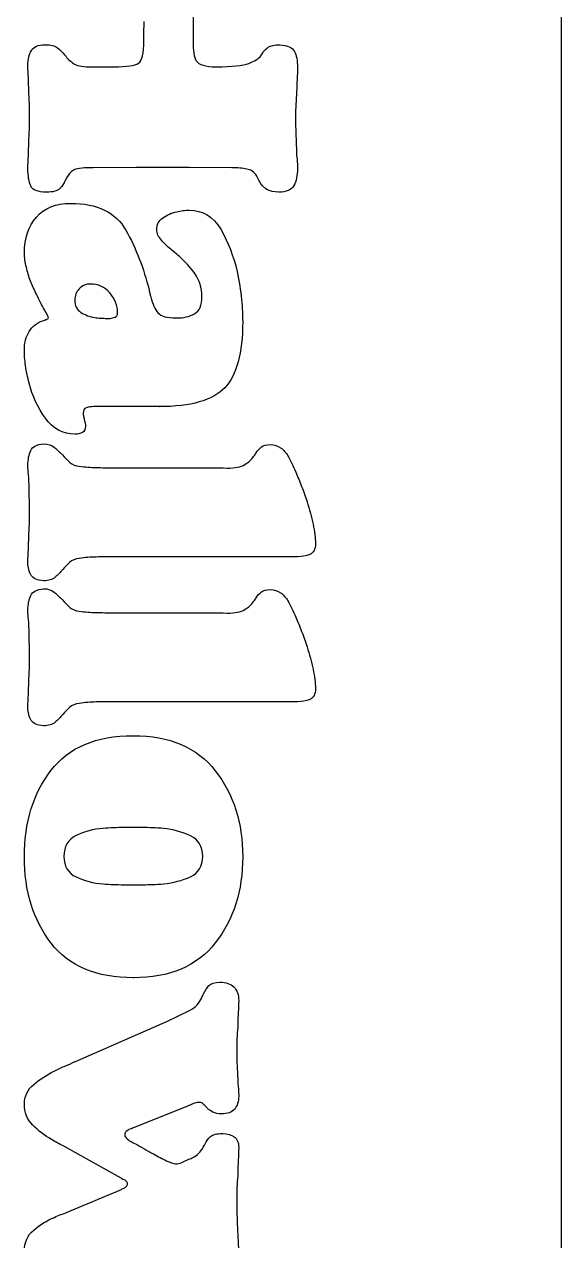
# Model space of a CAD drawing. Extents: x 0 to 771, y 958 to 1701.
# Drawn here: x 728.8 to 759.8, y 1578.4 to 1648.8 of the extents above; entities that cross this region are included whole.
import ezdxf

# ---------------------------------------------------------------- set-up
doc = ezdxf.new("R2010")
doc.units = 0
doc.layers.add('H0114_Printing', color=7, linetype='CONTINUOUS')

msp = doc.modelspace()

# ---------------------------------------------------------------- linework, layer by layer
at = {"layer": 'H0114_Printing', "color": 1}
msp.add_lwpolyline([(759.809681, 1539.047062), (759.809681, 1672.188058)], dxfattribs=at)
at = {"layer": 'H0114_Printing', "color": 4}
for points in [[(738.510682, 1649.616259), (738.510682, 1647.836259)], [(735.668682, 1647.836259), (735.668682, 1648.391259)], [(732.479682, 1646.334259), (733.958682, 1646.334259)], [(740.985681, 1640.487259), (740.868681, 1640.487259), (740.752681, 1640.487259), (738.279682, 1640.511259), (735.229682, 1640.511259), (732.733682, 1640.487259), (732.409682, 1640.487259)], [(731.138682, 1639.772259), (731.115682, 1639.748259)], [(733.496182, 1631.776359), (733.519182, 1631.776359)], [(733.519182, 1631.776359), (733.635182, 1631.776359), (733.704182, 1631.776359)], [(736.569182, 1626.669359), (733.103182, 1626.669359), (732.780182, 1626.669359)], [(736.546182, 1626.669359), (736.569182, 1626.669359)], [(733.921582, 1623.133659), (733.944582, 1623.133659)], [(733.944582, 1623.133659), (740.244581, 1623.133659), (740.474581, 1623.110659)], [(744.541581, 1617.98066), (733.948582, 1617.98066)], [(733.921582, 1614.74546), (733.944582, 1614.74546)], [(733.944582, 1614.74546), (740.244581, 1614.74546), (740.474581, 1614.72246)], [(744.541581, 1609.59246), (733.948582, 1609.59246)], [(735.599382, 1602.31286), (734.513382, 1602.31286)], [(734.490382, 1599.00886), (735.067382, 1599.00886), (735.622382, 1599.00886)], [(735.044382, 1593.62386), (735.067382, 1593.62386)], [(731.716582, 1588.77196), (737.031582, 1591.10596), (738.302582, 1591.72996)], [(731.693582, 1588.77196), (731.716582, 1588.77196)], [(738.048582, 1586.13696), (735.113582, 1584.95896)], [(734.351582, 1582.02396), (731.046582, 1583.87296)], [(731.231582, 1580.05996), (734.374582, 1581.37696)], [(734.489582, 1581.95496), (734.466582, 1581.95496), (734.443582, 1581.97796)]]:
    msp.add_lwpolyline(points, dxfattribs=at)
for points in [[(735.668682, 1648.391259), (735.668682, 1648.575259), (735.675682, 1648.761259), (735.691682, 1648.946259)], [(729.162682, 1647.270259), (729.293682, 1647.493259), (729.559682, 1647.605259), (729.960682, 1647.605259)], [(729.960682, 1647.605259), (730.284682, 1647.605259), (730.522682, 1647.548259), (730.676682, 1647.432259)], [(735.356682, 1646.542259), (735.564682, 1646.681259), (735.668682, 1647.113259), (735.668682, 1647.836259)], [(738.510682, 1647.836259), (738.495682, 1647.282259), (738.557682, 1646.892259), (738.697682, 1646.669259)], [(742.871681, 1647.478259), (742.996681, 1647.563259), (743.213681, 1647.605259), (743.525681, 1647.605259)], [(743.525681, 1647.605259), (743.972681, 1647.575259), (744.253681, 1647.447259), (744.368681, 1647.224259)], [(728.966682, 1646.427259), (728.966682, 1646.766259), (729.032682, 1647.047259), (729.162682, 1647.270259)], [(730.676682, 1647.432259), (730.830682, 1647.316259), (730.961682, 1647.181259), (731.069682, 1647.027259)], [(731.069682, 1647.027259), (731.084682, 1647.012259), (731.100682, 1646.997259), (731.115682, 1646.981259)], [(731.115682, 1646.981259), (731.254682, 1646.812259), (731.412682, 1646.662259), (731.589682, 1646.530259)], [(741.729681, 1646.530259), (742.071681, 1646.662259), (742.304681, 1646.804259), (742.429681, 1646.958259)], [(742.429681, 1646.958259), (742.460681, 1647.004259), (742.487681, 1647.047259), (742.510681, 1647.085259)], [(742.510681, 1647.085259), (742.534681, 1647.124259), (742.553681, 1647.158259), (742.568681, 1647.189259)], [(742.568681, 1647.189259), (742.646681, 1647.297259), (742.747681, 1647.394259), (742.871681, 1647.478259)], [(744.368681, 1647.224259), (744.484681, 1647.001259), (744.541681, 1646.696259), (744.541681, 1646.311259)], [(728.989682, 1645.687259), (728.974682, 1645.934259), (728.966682, 1646.181259), (728.966682, 1646.427259)], [(731.589682, 1646.530259), (731.766682, 1646.400259), (732.063682, 1646.334259), (732.479682, 1646.334259)], [(733.958682, 1646.334259), (734.682682, 1646.334259), (735.148682, 1646.403259), (735.356682, 1646.542259)], [(738.697682, 1646.669259), (738.836682, 1646.446259), (739.217682, 1646.334259), (739.840682, 1646.334259)], [(739.840682, 1646.334259), (740.757681, 1646.334259), (741.387681, 1646.400259), (741.729681, 1646.530259)], [(744.541681, 1646.311259), (744.541681, 1646.080259), (744.534681, 1645.845259), (744.518681, 1645.606259)], [(729.012682, 1644.948259), (729.012682, 1645.194259), (729.005682, 1645.441259), (728.989682, 1645.687259)], [(744.518681, 1645.606259), (744.503681, 1645.368259), (744.495681, 1645.125259), (744.495681, 1644.878259)], [(729.047682, 1644.208259), (729.039682, 1644.455259), (729.028682, 1644.701259), (729.012682, 1644.948259)], [(744.495681, 1644.878259), (744.480681, 1644.647259), (744.464681, 1644.412259), (744.449681, 1644.174259)], [(729.059682, 1643.469259), (729.059682, 1643.715259), (729.055682, 1643.962259), (729.047682, 1644.208259)], [(744.449681, 1644.174259), (744.434681, 1643.935259), (744.426681, 1643.700259), (744.426681, 1643.469259)], [(729.047682, 1642.706259), (729.055682, 1642.953259), (729.059682, 1643.207259), (729.059682, 1643.469259)], [(744.426681, 1643.469259), (744.426681, 1643.207259), (744.430681, 1642.953259), (744.438681, 1642.706259)], [(729.012682, 1641.944259), (729.028682, 1642.206259), (729.039682, 1642.460259), (729.047682, 1642.706259)], [(744.438681, 1642.706259), (744.445681, 1642.460259), (744.457681, 1642.206259), (744.472681, 1641.944259)], [(728.989682, 1641.193259), (729.005682, 1641.447259), (729.012682, 1641.697259), (729.012682, 1641.944259)], [(744.472681, 1641.944259), (744.472681, 1641.821259), (744.476681, 1641.697259), (744.484681, 1641.574259)], [(728.966682, 1640.442259), (728.966682, 1640.688259), (728.974682, 1640.938259), (728.989682, 1641.193259)], [(744.484681, 1641.574259), (744.491681, 1641.450259), (744.495681, 1641.328259), (744.495681, 1641.204259)], [(744.495681, 1641.204259), (744.510681, 1641.081259), (744.522681, 1640.954259), (744.530681, 1640.823259)], [(732.409682, 1640.487259), (731.947682, 1640.487259), (731.639682, 1640.415259), (731.485682, 1640.268259)], [(741.777681, 1640.372259), (741.575681, 1640.434259), (741.311681, 1640.473259), (740.985681, 1640.487259)], [(744.530681, 1640.823259), (744.537681, 1640.692259), (744.541681, 1640.565259), (744.541681, 1640.442259)], [(729.128682, 1639.436259), (729.020682, 1639.675259), (728.966682, 1640.010259), (728.966682, 1640.442259)], [(731.485682, 1640.268259), (731.331682, 1640.122259), (731.216682, 1639.956259), (731.138682, 1639.772259)], [(742.313681, 1639.772259), (742.158681, 1640.111259), (741.979681, 1640.311259), (741.777681, 1640.372259)], [(742.768681, 1639.240259), (742.589681, 1639.348259), (742.438681, 1639.525259), (742.313681, 1639.772259)], [(744.541681, 1640.442259), (744.541681, 1640.041259), (744.472681, 1639.713259), (744.334681, 1639.460259)], [(730.029682, 1639.078259), (729.536682, 1639.078259), (729.236682, 1639.198259), (729.128682, 1639.436259)], [(730.803682, 1639.286259), (730.672682, 1639.147259), (730.414682, 1639.078259), (730.029682, 1639.078259)], [(731.115682, 1639.748259), (731.038682, 1639.579259), (730.934682, 1639.425259), (730.803682, 1639.286259)], [(743.455681, 1639.078259), (743.176681, 1639.078259), (742.946681, 1639.132259), (742.768681, 1639.240259)], [(744.334681, 1639.460259), (744.195681, 1639.205259), (743.902681, 1639.078259), (743.455681, 1639.078259)], [(729.452182, 1637.634359), (729.914182, 1638.166359), (730.576182, 1638.432359), (731.439182, 1638.432359)], [(731.439182, 1638.432359), (732.980182, 1638.432359), (734.043182, 1637.911359), (734.628182, 1636.872359)], [(736.766182, 1637.599359), (737.004182, 1637.769359), (737.270182, 1637.885359), (737.563182, 1637.946359)], [(737.563182, 1637.946359), (737.687182, 1637.977359), (737.810182, 1638.000359), (737.933182, 1638.015359)], [(737.933182, 1638.015359), (738.056182, 1638.031359), (738.172182, 1638.038359), (738.279182, 1638.038359)], [(738.279182, 1638.038359), (739.065182, 1638.038359), (739.674182, 1637.669359), (740.105181, 1636.929359)], [(728.759182, 1635.566359), (728.759182, 1636.413359), (728.990182, 1637.102359), (729.452182, 1637.634359)], [(736.408182, 1636.906359), (736.408182, 1637.199359), (736.527182, 1637.430359), (736.766182, 1637.599359)], [(734.628182, 1636.872359), (735.214182, 1635.832359), (735.660182, 1634.680359), (735.969182, 1633.417359)], [(736.477182, 1636.594359), (736.431182, 1636.694359), (736.408182, 1636.798359), (736.408182, 1636.906359)], [(736.685182, 1636.305359), (736.593182, 1636.398359), (736.523182, 1636.494359), (736.477182, 1636.594359)], [(737.147182, 1635.843359), (736.962182, 1635.997359), (736.808182, 1636.152359), (736.685182, 1636.305359)], [(740.105181, 1636.929359), (740.536181, 1636.189359), (740.852181, 1635.373359), (741.052181, 1634.479359)], [(728.793182, 1635.150359), (728.770182, 1635.289359), (728.759182, 1635.427359), (728.759182, 1635.566359)], [(737.725182, 1635.358359), (737.525182, 1635.528359), (737.332182, 1635.689359), (737.147182, 1635.843359)], [(728.874182, 1634.734359), (728.844182, 1634.873359), (728.817182, 1635.011359), (728.793182, 1635.150359)], [(738.615182, 1634.364359), (738.345182, 1634.734359), (738.048182, 1635.065359), (737.725182, 1635.358359)], [(729.117182, 1633.937359), (729.017182, 1634.191359), (728.936182, 1634.456359), (728.874182, 1634.734359)], [(739.019182, 1633.024359), (739.019182, 1633.548359), (738.884182, 1633.994359), (738.615182, 1634.364359)], [(741.052181, 1634.479359), (741.175181, 1633.925359), (741.261181, 1633.390359), (741.307181, 1632.874359)], [(729.452182, 1633.186359), (729.328182, 1633.432359), (729.217182, 1633.682359), (729.117182, 1633.937359)], [(731.925182, 1633.486359), (731.755182, 1633.301359), (731.670182, 1633.085359), (731.670182, 1632.839359)], [(732.572182, 1633.764359), (732.309182, 1633.764359), (732.094182, 1633.671359), (731.925182, 1633.486359)], [(733.692182, 1633.255359), (733.392182, 1633.594359), (733.019182, 1633.764359), (732.572182, 1633.764359)], [(729.926182, 1632.273359), (729.779182, 1632.527359), (729.621182, 1632.832359), (729.452182, 1633.186359)], [(731.670182, 1632.839359), (731.670182, 1632.516359), (731.790182, 1632.277359), (732.028182, 1632.122359)], [(734.143182, 1632.100359), (734.143182, 1632.531359), (733.993182, 1632.916359), (733.692182, 1633.255359)], [(735.969182, 1633.417359), (735.984182, 1633.340359), (735.999182, 1633.271359), (736.015182, 1633.209359)], [(736.015182, 1633.209359), (736.030182, 1633.147359), (736.045182, 1633.085359), (736.061182, 1633.024359)], [(736.061182, 1633.024359), (736.169182, 1632.608359), (736.307182, 1632.300359), (736.477182, 1632.100359)], [(738.592182, 1632.042359), (738.876182, 1632.204359), (739.019182, 1632.531359), (739.019182, 1633.024359)], [(741.307181, 1632.874359), (741.353181, 1632.358359), (741.376181, 1631.930359), (741.376181, 1631.591359)], [(730.145182, 1631.799359), (730.145182, 1631.861359), (730.072182, 1632.019359), (729.926182, 1632.273359)], [(732.028182, 1632.122359), (732.267182, 1631.969359), (732.533182, 1631.869359), (732.826182, 1631.822359)], [(734.004182, 1631.845359), (734.097182, 1631.876359), (734.143182, 1631.961359), (734.143182, 1632.100359)], [(736.477182, 1632.100359), (736.646182, 1631.900359), (737.001182, 1631.799359), (737.540182, 1631.799359)], [(737.540182, 1631.799359), (737.956182, 1631.799359), (738.306182, 1631.880359), (738.592182, 1632.042359)], [(729.036182, 1631.025359), (729.221182, 1631.325359), (729.506182, 1631.537359), (729.891182, 1631.660359)], [(729.891182, 1631.660359), (729.906182, 1631.660359), (729.926182, 1631.664359), (729.949182, 1631.672359)], [(729.949182, 1631.672359), (729.972182, 1631.680359), (729.991182, 1631.691359), (730.006182, 1631.707359)], [(730.006182, 1631.707359), (730.037182, 1631.707359), (730.068182, 1631.718359), (730.099182, 1631.742359)], [(730.099182, 1631.742359), (730.130182, 1631.765359), (730.145182, 1631.784359), (730.145182, 1631.799359)], [(732.826182, 1631.822359), (732.933182, 1631.807359), (733.049182, 1631.796359), (733.173182, 1631.788359)], [(733.173182, 1631.788359), (733.296182, 1631.780359), (733.403182, 1631.776359), (733.496182, 1631.776359)], [(733.704182, 1631.776359), (733.812182, 1631.792359), (733.912182, 1631.815359), (734.004182, 1631.845359)], [(741.376181, 1631.591359), (741.376181, 1629.758359), (741.029181, 1628.479359), (740.336181, 1627.755359)], [(728.759182, 1629.950359), (728.759182, 1630.367359), (728.851182, 1630.724359), (729.036182, 1631.025359)], [(728.828182, 1629.037359), (728.782182, 1629.369359), (728.759182, 1629.673359), (728.759182, 1629.950359)], [(729.036182, 1628.033359), (728.943182, 1628.372359), (728.874182, 1628.706359), (728.828182, 1629.037359)], [(729.972182, 1625.999359), (729.533182, 1626.615359), (729.221182, 1627.293359), (729.036182, 1628.033359)], [(740.336181, 1627.755359), (739.643182, 1627.031359), (738.379182, 1626.669359), (736.546182, 1626.669359)], [(732.340182, 1626.600359), (732.217182, 1626.553359), (732.156182, 1626.453359), (732.156182, 1626.299359)], [(732.780182, 1626.669359), (732.610182, 1626.669359), (732.464182, 1626.646359), (732.340182, 1626.600359)], [(731.693182, 1625.075359), (730.985182, 1625.075359), (730.411182, 1625.383359), (729.972182, 1625.999359)], [(732.156182, 1626.299359), (732.156182, 1626.238359), (732.163182, 1626.176359), (732.179182, 1626.114359)], [(732.179182, 1626.114359), (732.194182, 1626.053359), (732.210182, 1625.984359), (732.225182, 1625.906359)], [(732.225182, 1625.906359), (732.240182, 1625.845359), (732.256182, 1625.783359), (732.271182, 1625.722359)], [(732.271182, 1625.722359), (732.286182, 1625.660359), (732.294182, 1625.598359), (732.294182, 1625.537359)], [(732.110182, 1625.178359), (731.986182, 1625.109359), (731.847182, 1625.075359), (731.693182, 1625.075359)], [(732.294182, 1625.537359), (732.294182, 1625.367359), (732.233182, 1625.248359), (732.110182, 1625.178359)], [(729.128582, 1624.127659), (729.236582, 1624.358659), (729.482582, 1624.489659), (729.868582, 1624.519659)], [(729.868582, 1624.519659), (730.130582, 1624.519659), (730.342582, 1624.450659), (730.504582, 1624.312659)], [(730.504582, 1624.312659), (730.666582, 1624.173659), (730.817582, 1624.027659), (730.956582, 1623.873659)], [(742.149581, 1623.988659), (742.242581, 1624.127659), (742.347581, 1624.242659), (742.463581, 1624.335659)], [(742.463581, 1624.335659), (742.579581, 1624.427659), (742.746581, 1624.473659), (742.963581, 1624.473659)], [(742.963581, 1624.473659), (743.196581, 1624.473659), (743.398581, 1624.412659), (743.568581, 1624.289659)], [(743.568581, 1624.289659), (743.739581, 1624.165659), (743.879581, 1624.011659), (743.987581, 1623.826659)], [(728.966582, 1623.272659), (728.966582, 1623.611659), (729.020582, 1623.896659), (729.128582, 1624.127659)], [(730.956582, 1623.873659), (731.095582, 1623.719659), (731.238582, 1623.576659), (731.384582, 1623.445659)], [(741.498581, 1623.318659), (741.715581, 1623.456659), (741.885581, 1623.611659), (742.010581, 1623.780659)], [(742.010581, 1623.780659), (742.041581, 1623.826659), (742.068581, 1623.865659), (742.091581, 1623.896659)], [(742.091581, 1623.896659), (742.114581, 1623.927659), (742.134581, 1623.957659), (742.149581, 1623.988659)], [(743.987581, 1623.826659), (744.064581, 1623.688659), (744.141581, 1623.538659), (744.218581, 1623.376659)], [(728.978582, 1622.948659), (728.970582, 1623.056659), (728.966582, 1623.164659), (728.966582, 1623.272659)], [(729.012582, 1622.602659), (728.997582, 1622.725659), (728.986582, 1622.840659), (728.978582, 1622.948659)], [(731.384582, 1623.445659), (731.531582, 1623.314659), (731.713582, 1623.241659), (731.929582, 1623.226659)], [(731.929582, 1623.226659), (732.253582, 1623.179659), (732.581582, 1623.152659), (732.913582, 1623.144659)], [(732.913582, 1623.144659), (733.245582, 1623.137659), (733.581582, 1623.133659), (733.921582, 1623.133659)], [(740.474581, 1623.110659), (740.940581, 1623.110659), (741.281581, 1623.179659), (741.498581, 1623.318659)], [(744.218581, 1623.376659), (744.295581, 1623.214659), (744.372581, 1623.048659), (744.449581, 1622.879659)], [(744.449581, 1622.879659), (744.557581, 1622.617659), (744.668581, 1622.340659), (744.784581, 1622.047659)], [(729.024582, 1622.278659), (729.016582, 1622.386659), (729.012582, 1622.494659), (729.012582, 1622.602659)], [(729.036582, 1621.931659), (729.036582, 1622.055659), (729.032582, 1622.171659), (729.024582, 1622.278659)], [(729.047582, 1621.273659), (729.040582, 1621.496659), (729.036582, 1621.716659), (729.036582, 1621.931659)], [(744.784581, 1622.047659), (744.900581, 1621.754659), (745.004581, 1621.461659), (745.096581, 1621.169659)], [(729.059582, 1620.614659), (729.059582, 1620.830659), (729.055582, 1621.050659), (729.047582, 1621.273659)], [(745.096581, 1621.169659), (745.235581, 1620.722659), (745.350581, 1620.287659), (745.443581, 1619.86366)], [(729.047582, 1619.87466), (729.055582, 1620.121659), (729.059582, 1620.368659), (729.059582, 1620.614659)], [(729.012582, 1619.13566), (729.028582, 1619.38266), (729.040582, 1619.62866), (729.047582, 1619.87466)], [(745.443581, 1619.86366), (745.535581, 1619.43966), (745.581581, 1619.06666), (745.581581, 1618.74266)], [(728.989582, 1618.39666), (729.005582, 1618.64266), (729.012582, 1618.88966), (729.012582, 1619.13566)], [(745.581581, 1618.74266), (745.581581, 1618.41966), (745.473581, 1618.21166), (745.258581, 1618.11966)], [(728.966582, 1617.65666), (728.966582, 1617.90366), (728.974582, 1618.15066), (728.989582, 1618.39666)], [(732.915582, 1617.96866), (732.584582, 1617.96166), (732.255582, 1617.93466), (731.931582, 1617.88766)], [(733.948582, 1617.98066), (733.592582, 1617.98066), (733.248582, 1617.97666), (732.915582, 1617.96866)], [(745.258581, 1618.11966), (745.042581, 1618.02666), (744.803581, 1617.98066), (744.541581, 1617.98066)], [(729.151582, 1616.90566), (729.028582, 1617.09866), (728.966582, 1617.34866), (728.966582, 1617.65666)], [(731.374582, 1617.65666), (731.235582, 1617.53366), (731.104582, 1617.39466), (730.980582, 1617.24066)], [(731.931582, 1617.88766), (731.699582, 1617.85766), (731.514582, 1617.78066), (731.374582, 1617.65666)], [(729.868582, 1616.59366), (729.513582, 1616.60966), (729.274582, 1616.71366), (729.151582, 1616.90566)], [(730.540582, 1616.80166), (730.385582, 1616.66266), (730.161582, 1616.59366), (729.868582, 1616.59366)], [(730.980582, 1617.24066), (730.841582, 1617.08666), (730.694582, 1616.94066), (730.540582, 1616.80166)], [(729.128582, 1615.73946), (729.236582, 1615.97046), (729.482582, 1616.10146), (729.868582, 1616.13146)], [(729.868582, 1616.13146), (730.130582, 1616.13146), (730.342582, 1616.06246), (730.504582, 1615.92446)], [(730.504582, 1615.92446), (730.666582, 1615.78546), (730.817582, 1615.63946), (730.956582, 1615.48546)], [(742.149581, 1615.60046), (742.242581, 1615.73946), (742.347581, 1615.85446), (742.463581, 1615.94746)], [(742.463581, 1615.94746), (742.579581, 1616.03946), (742.746581, 1616.08546), (742.963581, 1616.08546)], [(742.963581, 1616.08546), (743.196581, 1616.08546), (743.398581, 1616.02446), (743.568581, 1615.90146)], [(743.568581, 1615.90146), (743.739581, 1615.77746), (743.879581, 1615.62346), (743.987581, 1615.43846)], [(728.966582, 1614.88446), (728.966582, 1615.22346), (729.020582, 1615.50846), (729.128582, 1615.73946)], [(730.956582, 1615.48546), (731.095582, 1615.33146), (731.238582, 1615.18846), (731.384582, 1615.05746)], [(741.498581, 1614.93046), (741.715581, 1615.06846), (741.885581, 1615.22346), (742.010581, 1615.39246)], [(742.010581, 1615.39246), (742.041581, 1615.43846), (742.068581, 1615.47746), (742.091581, 1615.50846)], [(742.091581, 1615.50846), (742.114581, 1615.53946), (742.134581, 1615.56946), (742.149581, 1615.60046)], [(743.987581, 1615.43846), (744.064581, 1615.30046), (744.141581, 1615.15046), (744.218581, 1614.98846)], [(728.978582, 1614.56046), (728.970582, 1614.66846), (728.966582, 1614.77646), (728.966582, 1614.88446)], [(729.012582, 1614.21446), (728.997582, 1614.33746), (728.986582, 1614.45246), (728.978582, 1614.56046)], [(731.384582, 1615.05746), (731.531582, 1614.92646), (731.713582, 1614.85346), (731.929582, 1614.83846)], [(731.929582, 1614.83846), (732.253582, 1614.79146), (732.581582, 1614.76446), (732.913582, 1614.75646)], [(732.913582, 1614.75646), (733.245582, 1614.74946), (733.581582, 1614.74546), (733.921582, 1614.74546)], [(740.474581, 1614.72246), (740.940581, 1614.72246), (741.281581, 1614.79146), (741.498581, 1614.93046)], [(744.218581, 1614.98846), (744.295581, 1614.82646), (744.372581, 1614.66046), (744.449581, 1614.49146)], [(744.449581, 1614.49146), (744.557581, 1614.22946), (744.668581, 1613.95246), (744.784581, 1613.65946)], [(729.024582, 1613.89046), (729.016582, 1613.99846), (729.012582, 1614.10646), (729.012582, 1614.21446)], [(729.036582, 1613.54346), (729.036582, 1613.66746), (729.032582, 1613.78346), (729.024582, 1613.89046)], [(729.047582, 1612.88546), (729.040582, 1613.10846), (729.036582, 1613.32846), (729.036582, 1613.54346)], [(744.784581, 1613.65946), (744.900581, 1613.36646), (745.004581, 1613.07346), (745.096581, 1612.78146)], [(729.059582, 1612.22646), (729.059582, 1612.44246), (729.055582, 1612.66246), (729.047582, 1612.88546)], [(745.096581, 1612.78146), (745.235581, 1612.33446), (745.350581, 1611.89946), (745.443581, 1611.47546)], [(729.047582, 1611.48646), (729.055582, 1611.73346), (729.059582, 1611.98046), (729.059582, 1612.22646)], [(729.012582, 1610.74746), (729.028582, 1610.99446), (729.040582, 1611.24046), (729.047582, 1611.48646)], [(745.443581, 1611.47546), (745.535581, 1611.05146), (745.581581, 1610.67846), (745.581581, 1610.35446)], [(728.989582, 1610.00846), (729.005582, 1610.25446), (729.012582, 1610.50146), (729.012582, 1610.74746)], [(745.581581, 1610.35446), (745.581581, 1610.03146), (745.473581, 1609.82346), (745.258581, 1609.73146)], [(728.966582, 1609.26846), (728.966582, 1609.51546), (728.974582, 1609.76246), (728.989582, 1610.00846)], [(732.915582, 1609.58046), (732.584582, 1609.57346), (732.255582, 1609.54646), (731.931582, 1609.49946)], [(733.948582, 1609.59246), (733.592582, 1609.59246), (733.248582, 1609.58846), (732.915582, 1609.58046)], [(745.258581, 1609.73146), (745.042581, 1609.63846), (744.803581, 1609.59246), (744.541581, 1609.59246)], [(729.151582, 1608.51746), (729.028582, 1608.71046), (728.966582, 1608.96046), (728.966582, 1609.26846)], [(730.980582, 1608.85246), (730.841582, 1608.69846), (730.694582, 1608.55246), (730.540582, 1608.41346)], [(731.374582, 1609.26846), (731.235582, 1609.14546), (731.104582, 1609.00646), (730.980582, 1608.85246)], [(731.931582, 1609.49946), (731.699582, 1609.46946), (731.514582, 1609.39246), (731.374582, 1609.26846)], [(729.868582, 1608.20546), (729.513582, 1608.22146), (729.274582, 1608.32546), (729.151582, 1608.51746)], [(730.540582, 1608.41346), (730.385582, 1608.27446), (730.161582, 1608.20546), (729.868582, 1608.20546)], [(730.295382, 1605.61786), (731.320382, 1606.95786), (732.903382, 1607.62886), (735.044382, 1607.62886)], [(735.044382, 1607.62886), (737.154382, 1607.62886), (738.737382, 1606.95386), (739.793382, 1605.60686)], [(728.759382, 1600.62686), (728.759382, 1602.61286), (729.270382, 1604.27686), (730.295382, 1605.61786)], [(739.793382, 1605.60686), (740.848381, 1604.25886), (741.376381, 1602.59786), (741.376381, 1600.62686)], [(731.751382, 1601.85086), (731.281382, 1601.61986), (731.046382, 1601.21886), (731.046382, 1600.64986)], [(733.311382, 1602.26686), (732.741382, 1602.22086), (732.221382, 1602.08186), (731.751382, 1601.85086)], [(733.912382, 1602.30186), (733.711382, 1602.29386), (733.511382, 1602.28186), (733.311382, 1602.26686)], [(734.513382, 1602.31286), (734.312382, 1602.31286), (734.112382, 1602.30886), (733.912382, 1602.30186)], [(736.177382, 1602.30186), (735.976382, 1602.30886), (735.783382, 1602.31286), (735.599382, 1602.31286)], [(736.801382, 1602.26686), (736.584382, 1602.28186), (736.376382, 1602.29386), (736.177382, 1602.30186)], [(738.360382, 1601.83886), (737.890382, 1602.06286), (737.370382, 1602.20586), (736.801382, 1602.26686)], [(739.065382, 1600.64986), (739.065382, 1601.21886), (738.830382, 1601.61686), (738.360382, 1601.83886)], [(730.307382, 1595.62286), (729.274382, 1596.95586), (728.759382, 1598.62386), (728.759382, 1600.62686)], [(731.046382, 1600.64986), (731.046382, 1600.07986), (731.281382, 1599.68286), (731.751382, 1599.45886)], [(738.360382, 1599.47086), (738.830382, 1599.68686), (739.065382, 1600.07986), (739.065382, 1600.64986)], [(741.376381, 1600.62686), (741.376381, 1598.65486), (740.848381, 1596.99486), (739.793382, 1595.64586)], [(731.751382, 1599.45886), (732.221382, 1599.23586), (732.741382, 1599.10086), (733.311382, 1599.05486)], [(733.311382, 1599.05486), (733.511382, 1599.03986), (733.711382, 1599.02786), (733.912382, 1599.01986)], [(733.912382, 1599.01986), (734.112382, 1599.01286), (734.305382, 1599.00886), (734.490382, 1599.00886)], [(735.622382, 1599.00886), (735.791382, 1599.00886), (735.976382, 1599.01286), (736.177382, 1599.01986)], [(736.177382, 1599.01986), (736.376382, 1599.02786), (736.584382, 1599.03986), (736.801382, 1599.05486)], [(736.801382, 1599.05486), (737.370382, 1599.11686), (737.890382, 1599.25586), (738.360382, 1599.47086)], [(735.067382, 1593.62386), (732.926382, 1593.62386), (731.339382, 1594.29086), (730.307382, 1595.62286)], [(739.793382, 1595.64586), (738.737382, 1594.29886), (737.154382, 1593.62386), (735.044382, 1593.62386)], [(739.423582, 1593.17396), (739.538582, 1593.30496), (739.750582, 1593.37096), (740.058581, 1593.37096)], [(740.058581, 1593.37096), (740.413581, 1593.37096), (740.682581, 1593.27796), (740.868581, 1593.09296)], [(739.065582, 1592.59596), (739.080582, 1592.63496), (739.095582, 1592.66996), (739.111582, 1592.69996)], [(739.111582, 1592.69996), (739.203582, 1592.88496), (739.308582, 1593.04296), (739.423582, 1593.17396)], [(740.868581, 1593.09296), (741.052581, 1592.90796), (741.145581, 1592.64696), (741.145581, 1592.30796)], [(738.302582, 1591.72996), (738.487582, 1591.82196), (738.633582, 1591.93396), (738.741582, 1592.06496)], [(738.741582, 1592.06496), (738.849582, 1592.19596), (738.941582, 1592.33096), (739.019582, 1592.46896)], [(739.019582, 1592.46896), (739.034582, 1592.51496), (739.049582, 1592.55796), (739.065582, 1592.59596)], [(741.145581, 1592.30796), (741.145581, 1592.07596), (741.137581, 1591.84896), (741.121581, 1591.62596)], [(741.121581, 1591.62596), (741.106581, 1591.40296), (741.098581, 1591.17496), (741.098581, 1590.94396)], [(741.098581, 1590.94396), (741.083581, 1590.71296), (741.067581, 1590.48596), (741.052581, 1590.26196)], [(741.052581, 1590.26196), (741.037581, 1590.03896), (741.029581, 1589.81196), (741.029581, 1589.57996)], [(741.029581, 1589.57996), (741.029581, 1589.34996), (741.033581, 1589.11796), (741.041581, 1588.88796)], [(730.514582, 1588.24096), (730.730582, 1588.34796), (730.938582, 1588.44496), (731.138582, 1588.52896)], [(731.138582, 1588.52896), (731.339582, 1588.61396), (731.524582, 1588.69496), (731.693582, 1588.77196)], [(741.041581, 1588.88796), (741.048581, 1588.65596), (741.060581, 1588.41796), (741.075581, 1588.17096)], [(729.301582, 1587.45496), (729.663582, 1587.76296), (730.068582, 1588.02496), (730.514582, 1588.24096)], [(741.075581, 1588.17096), (741.075581, 1588.06296), (741.079581, 1587.95196), (741.087581, 1587.83596)], [(741.087581, 1587.83596), (741.094581, 1587.71996), (741.098581, 1587.60096), (741.098581, 1587.47796)], [(728.759582, 1586.32196), (728.759582, 1586.76896), (728.940582, 1587.14696), (729.301582, 1587.45496)], [(741.098581, 1587.47796), (741.114581, 1587.36996), (741.125581, 1587.25396), (741.133581, 1587.13096)], [(741.133581, 1587.13096), (741.141581, 1587.00796), (741.145581, 1586.89296), (741.145581, 1586.78396)], [(729.244582, 1585.09696), (728.920582, 1585.42096), (728.759582, 1585.82896), (728.759582, 1586.32196)], [(738.464582, 1586.30996), (738.418582, 1586.28796), (738.372582, 1586.26896), (738.325582, 1586.25296)], [(738.602582, 1586.36896), (738.557582, 1586.35296), (738.510582, 1586.33396), (738.464582, 1586.30996)], [(738.741582, 1586.40296), (738.695582, 1586.39596), (738.649582, 1586.38396), (738.602582, 1586.36896)], [(738.880582, 1586.41496), (738.834582, 1586.41496), (738.787582, 1586.41096), (738.741582, 1586.40296)], [(739.019582, 1586.37996), (738.972582, 1586.40296), (738.926582, 1586.41496), (738.880582, 1586.41496)], [(739.134582, 1586.27596), (739.103582, 1586.32196), (739.065582, 1586.35696), (739.019582, 1586.37996)], [(741.145581, 1586.78396), (741.145581, 1586.46096), (741.064581, 1586.20696), (740.902581, 1586.02196)], [(738.187582, 1586.19496), (738.140582, 1586.17196), (738.094582, 1586.15296), (738.048582, 1586.13696)], [(738.325582, 1586.25296), (738.279582, 1586.23796), (738.233582, 1586.21896), (738.187582, 1586.19496)], [(739.238582, 1586.18296), (739.199582, 1586.21496), (739.165582, 1586.24596), (739.134582, 1586.27596)], [(739.342582, 1586.06796), (739.311582, 1586.11396), (739.277582, 1586.15296), (739.238582, 1586.18296)], [(739.654582, 1585.84796), (739.523582, 1585.91796), (739.419582, 1585.99096), (739.342582, 1586.06796)], [(740.151581, 1585.74496), (739.951582, 1585.74496), (739.785582, 1585.77896), (739.654582, 1585.84796)], [(740.902581, 1586.02196), (740.740581, 1585.83696), (740.489581, 1585.74496), (740.151581, 1585.74496)], [(730.330582, 1584.26596), (729.929582, 1584.49696), (729.567582, 1584.77396), (729.244582, 1585.09696)], [(734.986582, 1584.91196), (734.948582, 1584.89796), (734.905582, 1584.88196), (734.859582, 1584.86596)], [(735.113582, 1584.95896), (735.067582, 1584.94296), (735.024582, 1584.92796), (734.986582, 1584.91196)], [(730.688582, 1584.05796), (730.572582, 1584.11896), (730.453582, 1584.18896), (730.330582, 1584.26596)], [(734.651582, 1584.73896), (734.589582, 1584.68596), (734.558582, 1584.62696), (734.558582, 1584.56596)], [(734.558582, 1584.56596), (734.558582, 1584.47396), (734.593582, 1584.39696), (734.663582, 1584.33496)], [(734.859582, 1584.86596), (734.782582, 1584.83596), (734.712582, 1584.79296), (734.651582, 1584.73896)], [(734.663582, 1584.33496), (734.732582, 1584.27396), (734.805582, 1584.21996), (734.882582, 1584.17296)], [(734.882582, 1584.17296), (734.913582, 1584.15796), (734.948582, 1584.13796), (734.986582, 1584.11496)], [(739.203582, 1584.01096), (739.281582, 1584.18096), (739.384582, 1584.32296), (739.515582, 1584.43896)], [(739.515582, 1584.43896), (739.646582, 1584.55496), (739.881582, 1584.61196), (740.220581, 1584.61196)], [(740.220581, 1584.61196), (740.497581, 1584.61196), (740.721581, 1584.55096), (740.891581, 1584.42696)], [(740.891581, 1584.42696), (741.060581, 1584.30396), (741.145581, 1584.09596), (741.145581, 1583.80296)], [(731.046582, 1583.87296), (730.923582, 1583.93496), (730.803582, 1583.99596), (730.688582, 1584.05796)], [(734.986582, 1584.11496), (735.024582, 1584.09196), (735.059582, 1584.07296), (735.090582, 1584.05796)], [(735.090582, 1584.05796), (735.213582, 1583.99596), (735.359582, 1583.91596), (735.529582, 1583.81496)], [(735.529582, 1583.81496), (735.699582, 1583.71496), (735.868582, 1583.61896), (736.038582, 1583.52596)], [(736.038582, 1583.52596), (736.068582, 1583.51096), (736.099582, 1583.49496), (736.130582, 1583.47996)], [(736.130582, 1583.47996), (736.161582, 1583.46496), (736.192582, 1583.44896), (736.223582, 1583.43396)], [(738.464582, 1583.20196), (738.618582, 1583.27996), (738.741582, 1583.36796), (738.834582, 1583.46796)], [(738.834582, 1583.46796), (738.926582, 1583.56896), (739.003582, 1583.66496), (739.065582, 1583.75696)], [(739.065582, 1583.75696), (739.080582, 1583.80296), (739.099582, 1583.84596), (739.122582, 1583.88396)], [(739.122582, 1583.88396), (739.146582, 1583.92296), (739.172582, 1583.96496), (739.203582, 1584.01096)], [(741.145581, 1583.80296), (741.145581, 1583.55696), (741.137581, 1583.31496), (741.121581, 1583.07496)], [(736.223582, 1583.43396), (736.484582, 1583.27996), (736.731582, 1583.14896), (736.962582, 1583.04096)], [(736.962582, 1583.04096), (737.193582, 1582.93296), (737.370582, 1582.87096), (737.493582, 1582.85596)], [(737.493582, 1582.85596), (737.617582, 1582.85596), (737.728582, 1582.87896), (737.828582, 1582.92496)], [(737.828582, 1582.92496), (737.929582, 1582.97196), (738.033582, 1583.01796), (738.140582, 1583.06396)], [(738.140582, 1583.06396), (738.202582, 1583.09496), (738.259582, 1583.12196), (738.313582, 1583.14496)], [(738.313582, 1583.14496), (738.368582, 1583.16796), (738.418582, 1583.18696), (738.464582, 1583.20196)], [(741.121581, 1583.07496), (741.106581, 1582.83696), (741.098581, 1582.59396), (741.098581, 1582.34796)], [(741.098581, 1582.34796), (741.083581, 1582.11596), (741.067581, 1581.88196), (741.052581, 1581.64296)], [(734.397582, 1581.98896), (734.381582, 1581.99696), (734.366582, 1582.00896), (734.351582, 1582.02396)], [(734.374582, 1581.37696), (734.374582, 1581.39196), (734.389582, 1581.40396), (734.420582, 1581.41196)], [(734.443582, 1581.97796), (734.427582, 1581.97796), (734.412582, 1581.98196), (734.397582, 1581.98896)], [(734.420582, 1581.41196), (734.451582, 1581.41996), (734.482582, 1581.43096), (734.513582, 1581.44596)], [(734.651582, 1581.85096), (734.605582, 1581.88996), (734.550582, 1581.92396), (734.489582, 1581.95496)], [(734.513582, 1581.44596), (734.558582, 1581.47696), (734.605582, 1581.51196), (734.651582, 1581.54996)], [(734.720582, 1581.67696), (734.720582, 1581.75496), (734.697582, 1581.81196), (734.651582, 1581.85096)], [(734.651582, 1581.54996), (734.697582, 1581.58896), (734.720582, 1581.63096), (734.720582, 1581.67696)], [(741.052581, 1581.64296), (741.037581, 1581.40396), (741.029581, 1581.16096), (741.029581, 1580.91496)], [(741.029581, 1580.91496), (741.029581, 1580.39096), (741.041581, 1579.870961), (741.064581, 1579.354961)], [(730.873582, 1579.920961), (731.003582, 1579.966961), (731.123582, 1580.01396), (731.231582, 1580.05996)], [(729.301582, 1579.030961), (729.663582, 1579.331961), (730.060582, 1579.574961), (730.492582, 1579.758961)], [(730.492582, 1579.758961), (730.615582, 1579.820961), (730.742582, 1579.874961), (730.873582, 1579.920961)], [(741.064581, 1579.354961), (741.087581, 1578.838961), (741.114581, 1578.318961), (741.145581, 1577.794961)], [(728.759582, 1577.794961), (728.759582, 1578.318961), (728.940582, 1578.730961), (729.301582, 1579.030961)]]:
    msp.add_open_spline(points, degree=3, dxfattribs=at)

doc.saveas('drawing.dxf')
